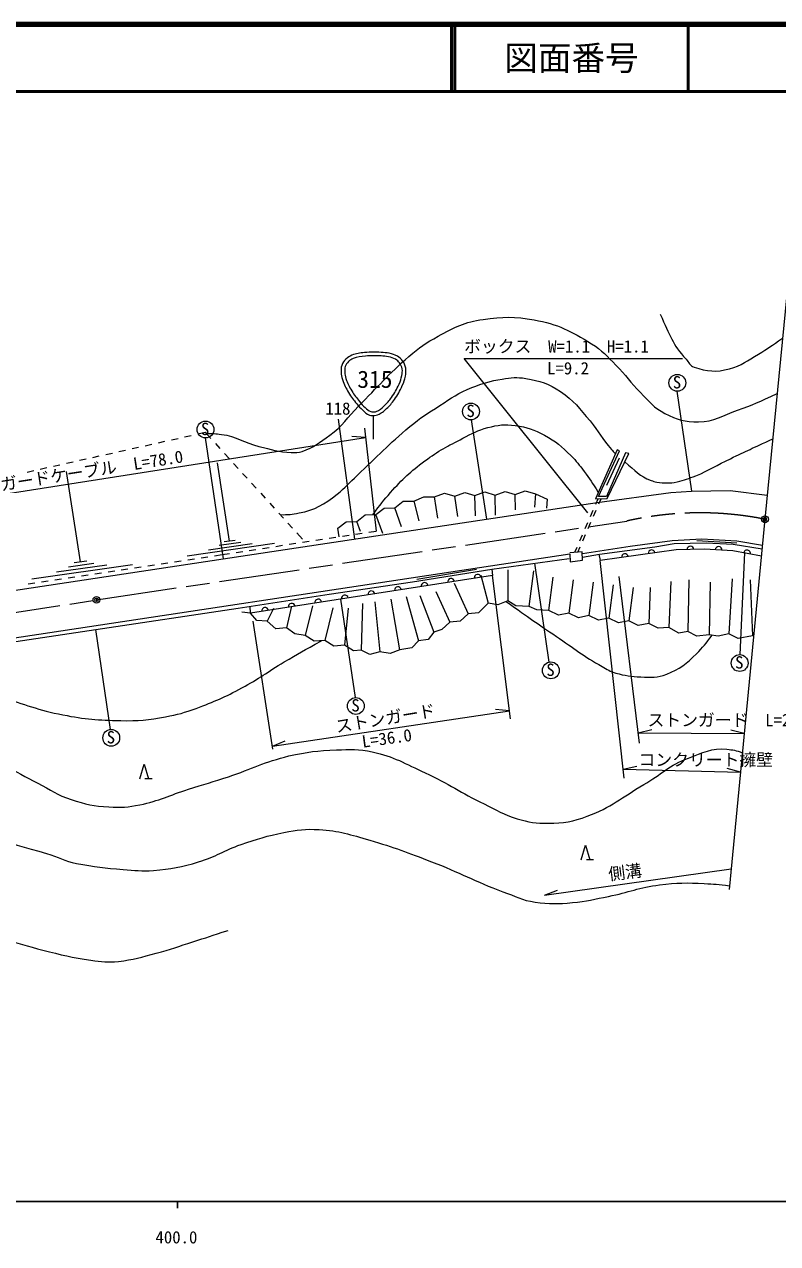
# Model space of a CAD drawing. Units: millimetres, scale not verified. Extents: x 40000 to 680000, y 20000 to 380000.
# Drawn here: x 445224 to 557283, y 198715 to 380000 of the extents above; entities that cross this region are included whole.
import ezdxf
from ezdxf.enums import TextEntityAlignment as Align

# ---------------------------------------------------------------- set-up
doc = ezdxf.new("R2010")
doc.units = ezdxf.units.MM
doc.header["$LTSCALE"] = 1000
doc.header["$PDMODE"] = 32
doc.header["$PDSIZE"] = 500
doc.linetypes.add('CHAIN', pattern=[18.5, 12, -1.5, 3.5, -1.5])
for name, color, linetype, lineweight in [('M-BGD', 7, 'Continuous', 13), ('M-BMK', 2, 'CHAIN', 13), ('M-BMK-SRVR', 3, 'Continuous', 13), ('M-STR-HTXT', 7, 'Continuous', 13), ('M-STR-STRC', 7, 'Continuous', 13), ('M-TTL', 2, 'Continuous', 140), ('M-TTL-BAND', 7, 'Continuous', 25), ('M-TTL-LINE', 7, 'Continuous', 50)]:
    doc.layers.add(name, color=color, linetype=linetype, lineweight=lineweight)
doc.layers.add('M-OTRS', color=6, linetype='Continuous')
doc.layers.add('M-TTL-TXT', color=7, linetype='Continuous')
doc.styles.add('ＭＳ ゴシック', font='')
doc.styles.get('ＭＳ ゴシック').set_extended_font_data('MS Gothic')

msp = doc.modelspace()

# ---------------------------------------------------------------- linework, layer by layer
at = {"layer": 'M-BGD'}
for p, q in [((542270, 325448), (544452, 310605)), ((511716, 321189), (513979, 306417)), ((471010, 319100), (472124, 319349)), ((472124, 319349), (472973, 318417)), ((463202, 317358), (464178, 317576)), ((465154, 317794), (466130, 318011)), ((467106, 318229), (468082, 318447)), ((469058, 318665), (470034, 318882)), ((472122, 318514), (474823, 300511)), ((473647, 317678), (474321, 316939)), ((455394, 315616), (456370, 315834)), ((457346, 316052), (458322, 316270)), ((459298, 316487), (460274, 316705)), ((461250, 316923), (462226, 317141)), ((474994, 316200), (475668, 315461)), ((531883, 311498), (533756, 315533)), ((445633, 313439), (446609, 313657)), ((447585, 313875), (448561, 314092)), ((449537, 314310), (450513, 314528)), ((451490, 314745), (452466, 314963)), ((453442, 315181), (454418, 315399)), ((475755, 303165), (473937, 314814)), ((476342, 314722), (477016, 313983)), ((453594, 300071), (451493, 313544)), ((477689, 313244), (478363, 312505)), ((479037, 311766), (479710, 311027)), ((480384, 310288), (481058, 309549)), ((506246, 309773), (507731, 310315)), ((507731, 310315), (509244, 309857)), ((509244, 309857), (510730, 310399)), ((510730, 310399), (512243, 309941)), ((512243, 309941), (513729, 310483)), ((513729, 310483), (515242, 310025)), ((515242, 310025), (516727, 310567)), ((515326, 307026), (515242, 310025)), ((516727, 310567), (518241, 310109)), ((518241, 310109), (519726, 310651)), ((518305, 307821), (518241, 310109)), ((519726, 310651), (521240, 310194)), ((521240, 310194), (521119, 308197)), ((521240, 310194), (523017, 309420)), ((481731, 308810), (482405, 308071)), ((500338, 308117), (501581, 309095)), ((501581, 309095), (503161, 309131)), ((503161, 309131), (504665, 309736)), ((503161, 309131), (503931, 306169)), ((504665, 309736), (506246, 309773)), ((506742, 306595), (506246, 309773)), ((509721, 306827), (509244, 309857)), ((512327, 306942), (512243, 309941)), ((523017, 309420), (522889, 308087)), ((530255, 308685), (530591, 309452)), ((530707, 308711), (531034, 309462)), ((483079, 307332), (483753, 306593)), ((494691, 306090), (495934, 307067)), ((495934, 307067), (497514, 307103)), ((497514, 307103), (498757, 308081)), ((498528, 304280), (497514, 307103)), ((498757, 308081), (500338, 308117)), ((501352, 305294), (500338, 308117)), ((529453, 306852), (529854, 307769)), ((529907, 306877), (530307, 307794)), ((484426, 305854), (485100, 305115)), ((491867, 305076), (493110, 306053)), ((492045, 303824), (491867, 305076)), ((493110, 306053), (494691, 306090)), ((495220, 304618), (494691, 306090)), ((496485, 304501), (497536, 304662)), ((528652, 305020), (529052, 305936)), ((529108, 305044), (529507, 305961)), ((482424, 302796), (469456, 300940)), ((479120, 302764), (472636, 301837)), ((477437, 302965), (474195, 302501)), ((476565, 303281), (474944, 303049)), ((484622, 302692), (485610, 302843)), ((485774, 304376), (486623, 303445)), ((486599, 302994), (487588, 303145)), ((488576, 303295), (489565, 303446)), ((490553, 303597), (491542, 303748)), ((492530, 303898), (493519, 304049)), ((494508, 304200), (495496, 304351)), ((527850, 303188), (528251, 304104)), ((528308, 303211), (528708, 304128)), ((545269, 303243), (551214, 302931)), ((473488, 300995), (474673, 301175)), ((474673, 301175), (475725, 301336)), ((476713, 301486), (477702, 301637)), ((478690, 301788), (479679, 301939)), ((480668, 302089), (481656, 302240)), ((482645, 302391), (483633, 302542)), ((527113, 301504), (527449, 302272)), ((527581, 301543), (527908, 302294)), ((530698, 301208), (530893, 300272)), ((551693, 286290), (552389, 301407)), ((461308, 299644), (446310, 297498)), ((457487, 299607), (449988, 298534)), ((455541, 299839), (451791, 299302)), ((454532, 300205), (452657, 299937)), ((461624, 299194), (462613, 299344)), ((463601, 299494), (464590, 299644)), ((465579, 299795), (466567, 299945)), ((467556, 300095), (468545, 300245)), ((469533, 300395), (470522, 300545)), ((471511, 300695), (472499, 300845)), ((523303, 285172), (521185, 299896)), ((449760, 297393), (450748, 297543)), ((451737, 297693), (452726, 297843)), ((453714, 297993), (454703, 298143)), ((455692, 298294), (456680, 298444)), ((457669, 298594), (458658, 298744)), ((459646, 298894), (460635, 299044)), ((514844, 298070), (478854, 292460)), ((503607, 297534), (512489, 298975)), ((513146, 298110), (514209, 293931)), ((514778, 299016), (514844, 298070)), ((517136, 298916), (517148, 294268)), ((520317, 293438), (521001, 298763)), ((523240, 292864), (523889, 297822)), ((526863, 297432), (526214, 292475)), ((544082, 297422), (543920, 289720)), ((550540, 297553), (550011, 289358)), ((553174, 297431), (553520, 289098)), ((445805, 296792), (446794, 296943)), ((447782, 297093), (448771, 297243)), ((506425, 295669), (508497, 291118)), ((509156, 296911), (511227, 292361)), ((529838, 297043), (529189, 292085)), ((532813, 296653), (532163, 291696)), ((535787, 296264), (535138, 291306)), ((538326, 296260), (538113, 290916)), ((541380, 297179), (541090, 290342)), ((547271, 297044), (547109, 289234)), ((494470, 279904), (492286, 294554)), ((495520, 293884), (495340, 286959)), ((497385, 294127), (498105, 286706)), ((501082, 287006), (499773, 294535)), ((502025, 294914), (503881, 288332)), ((504040, 295079), (506136, 289627)), ((514209, 293931), (512799, 292527)), ((515651, 293673), (514209, 293931)), ((517148, 294268), (515651, 293673)), ((518334, 293556), (517148, 294268)), ((478854, 292460), (477551, 292624)), ((478854, 292460), (478826, 293480)), ((479807, 291371), (478854, 292460)), ((482294, 293138), (481348, 291267)), ((484973, 293491), (484197, 290285)), ((488071, 293538), (487000, 289110)), ((491091, 293264), (489915, 288405)), ((493401, 293219), (492831, 287699)), ((511227, 292361), (510069, 291284)), ((512799, 292527), (511227, 292361)), ((520317, 293438), (518334, 293556)), ((521474, 292964), (520317, 293438)), ((523240, 292864), (521474, 292964)), ((524662, 292174), (523240, 292864)), ((526214, 292475), (524662, 292174)), ((527637, 291784), (526214, 292475)), ((529189, 292085), (527637, 291784)), ((530611, 291395), (529189, 292085)), ((481348, 291267), (479807, 291371)), ((482640, 290142), (481348, 291267)), ((484197, 290285), (482640, 290142)), ((485478, 289385), (484197, 290285)), ((508497, 291118), (507338, 290041)), ((510069, 291284), (508497, 291118)), ((532163, 291696), (530611, 291395)), ((533586, 291005), (532163, 291696)), ((535138, 291306), (533586, 291005)), ((536560, 290615), (535138, 291306)), ((538113, 290916), (536560, 290615)), ((539535, 290226), (538113, 290916)), ((541090, 290342), (539535, 290226)), ((542585, 289491), (541090, 290342)), ((458034, 275158), (455844, 290050)), ((487000, 289110), (485478, 289385)), ((488340, 288272), (487000, 289110)), ((489915, 288405), (488340, 288272)), ((491256, 287566), (489915, 288405)), ((503881, 288332), (502842, 287284)), ((505310, 288560), (503881, 288332)), ((506136, 289627), (505310, 288560)), ((507338, 290041), (506136, 289627)), ((543920, 289720), (542585, 289491)), ((545244, 289017), (543920, 289720)), ((547109, 289234), (545244, 289017)), ((548459, 289057), (547109, 289234)), ((550011, 289358), (548459, 289057)), ((551433, 288668), (550011, 289358)), ((553520, 289098), (551433, 288668)), ((492831, 287699), (491256, 287566)), ((494172, 286860), (492831, 287699)), ((495340, 286959), (494172, 286860)), ((496640, 286333), (495340, 286959)), ((498105, 286706), (496640, 286333)), ((499628, 286478), (498105, 286706)), ((501082, 287006), (499628, 286478)), ((502842, 287284), (501082, 287006)), ((462402, 267818), (463051, 269981)), ((463051, 269981), (463700, 267818)), ((464241, 267818), (463159, 267818)), ((528072, 255778), (528721, 257941)), ((528721, 257941), (529370, 255778)), ((529911, 255778), (528829, 255778))]:
    msp.add_line(p, q, dxfattribs=at)
msp.add_lwpolyline([(533432, 316740), (530171, 309444), (531901, 309480), (535126, 316182), (534675, 316290), (531811, 309804), (530640, 309786), (533774, 316578)], close=True, dxfattribs=at)
for points in [[(332824, 258456), (341477, 261312), (351408, 266055), (385459, 282979), (390810, 285168), (397620, 287539), (404552, 289485), (410450, 290762), (417625, 291917), (474823, 300511), (530460, 308902), (541371, 310389), (544452, 310605), (550208, 310713), (555746, 309983)], [(528230, 301332), (535330, 302441), (541572, 303279), (546005, 303522), (551220, 303225), (555030, 302571)], [(528241, 300762), (530790, 301225), (539032, 302333), (541870, 302820), (546653, 302901), (550653, 302739), (554977, 302017)], [(353104, 258817), (376089, 270491), (384906, 274808), (393175, 278457), (399742, 280828), (406269, 282733), (413889, 284436), (419848, 285368), (431280, 286909), (526359, 301289)], [(526359, 301289), (526400, 300096), (528249, 300312), (528225, 301597), (526364, 301441)], [(554873, 300944), (550613, 301738), (546409, 301970), (542213, 301874), (530893, 300272)], [(348432, 254736), (353476, 258375), (361710, 262447), (370808, 266915), (376862, 269960), (385856, 274477), (391045, 276788), (396599, 279017), (400815, 280274), (408800, 282544), (414840, 283801), (420475, 284774), (431015, 286314), (455844, 290050), (477017, 293205), (490563, 295259), (502941, 297110), (514778, 299016), (526290, 300597)]]:
    msp.add_lwpolyline(points, dxfattribs=at)
for centre in [(542366, 326695), (511659, 322438), (472169, 319763), (523548, 283946), (551640, 285041), (494543, 278656), (458151, 273913)]:
    msp.add_circle(centre, 1250, dxfattribs=at)
for centre, start, end in [((534573, 300792), 8.05704, 188.05704), ((538533, 301353), 8.05704, 188.05704), ((544311, 301922), 1.31189, 181.31189), ((548511, 301854), 356.8383, 176.8383), ((552743, 301341), 349.43892, 169.43892), ((508705, 297114), 8.86043, 188.86043), ((512658, 297730), 8.86043, 188.86043), ((496849, 295265), 8.86043, 188.86043), ((500801, 295881), 8.86043, 188.86043), ((504753, 296497), 8.86043, 188.86043), ((484992, 293417), 8.86043, 188.86043), ((488944, 294033), 8.86043, 188.86043), ((492896, 294649), 8.86043, 188.86043), ((481040, 292801), 8.86043, 188.86043)]:
    msp.add_arc(centre, 500, start, end, dxfattribs=at)
for points, knots in [([(472267, 319192), (473295, 319198), (473648, 319142), (474526, 319034), (476802, 318752), (477896, 317811), (480120, 317250), (481973, 316783), (483020, 316410), (484930, 316358), (485565, 316341), (485953, 316280), (486552, 316493), (488303, 317116), (489137, 317832), (490659, 318898), (492603, 320260), (493251, 321544), (494929, 323222), (497842, 326136), (499326, 327932), (502442, 330627), (503997, 331972), (504964, 332639), (506766, 333627), (509226, 334976), (510719, 335736), (513495, 336140), (516420, 336566), (518151, 336569), (521062, 336059), (524619, 335437), (526505, 334376), (529602, 332519), (531218, 331550), (531869, 330641), (533223, 329330), (534760, 327843), (535335, 326736), (536872, 325249), (538217, 323948), (538857, 323000), (540520, 322141), (542308, 321218), (543507, 320875), (545519, 320898), (547887, 320926), (549099, 321832), (551330, 322628), (553679, 323466), (554484, 323848), (557209, 325121)], [0, 0, 0, 0, 1, 1, 1, 2, 2, 2, 3, 3, 3, 4, 4, 4, 5, 5, 5, 6, 6, 6, 7, 7, 7, 8, 8, 8, 9, 9, 9, 10, 10, 10, 11, 11, 11, 12, 12, 12, 13, 13, 13, 14, 14, 14, 15, 15, 15, 16, 16, 16, 17, 17, 17, 17]), ([(539824, 336890), (541296, 333748), (541620, 332423), (543661, 330215), (544107, 329733), (544224, 329222), (544851, 329026), (546817, 328410), (548131, 328244), (550120, 328783), (551938, 329275), (552796, 330013), (554417, 330972), (555865, 331828), (556359, 332172), (558004, 333353)], [0, 0, 0, 0, 1, 1, 1, 2, 2, 2, 3, 3, 3, 4, 4, 4, 5, 5, 5, 5]), ([(483288, 307103), (484518, 307075), (485004, 307161), (486082, 307360), (488502, 307808), (489804, 308613), (491739, 310135), (492999, 311125), (493559, 311851), (494730, 312945), (497781, 315796), (499371, 317530), (502581, 320201), (504207, 321555), (505234, 322171), (507013, 323318), (508808, 324475), (509806, 325187), (511787, 325985), (513490, 326670), (514497, 326971), (516309, 327264), (517671, 327484), (518478, 327573), (519840, 327354), (521958, 327014), (523191, 326598), (524975, 325408), (526991, 324063), (527810, 322884), (529371, 321030), (530701, 319451), (531179, 318350), (532560, 316814), (532795, 316553), (532872, 316457), (533170, 316153)], [0, 0, 0, 0, 1, 1, 1, 2, 2, 2, 3, 3, 3, 4, 4, 4, 5, 5, 5, 6, 6, 6, 7, 7, 7, 8, 8, 8, 9, 9, 9, 10, 10, 10, 11, 11, 11, 12, 12, 12, 12]), ([(497084, 307094), (498230, 308691), (498624, 309164), (499715, 310404), (501498, 312430), (502632, 313474), (504796, 315088), (506857, 316626), (508159, 317293), (510453, 318457), (511858, 319171), (512640, 319641), (514164, 320043), (515714, 320451), (516665, 320573), (518254, 320367), (520028, 320137), (521004, 319724), (522596, 318907), (524319, 318023), (525112, 317208), (526523, 315881), (527393, 315063), (527761, 314486), (528487, 313539), (529386, 312367), (529653, 311915), (530599, 310402)], [0, 0, 0, 0, 1, 1, 1, 2, 2, 2, 3, 3, 3, 4, 4, 4, 5, 5, 5, 6, 6, 6, 7, 7, 7, 8, 8, 8, 9, 9, 9, 9]), ([(534544, 314974), (536155, 313577), (536694, 312844), (538451, 312202), (538777, 312083), (538953, 311965), (539298, 311932), (540475, 311817), (541173, 311719), (542325, 311986), (543435, 312243), (544042, 312461), (545099, 312887), (547181, 313724), (548231, 314453), (550252, 315427), (552700, 316607), (553494, 316965), (556556, 318369)], [0, 0, 0, 0, 1, 1, 1, 2, 2, 2, 3, 3, 3, 4, 4, 4, 5, 5, 5, 6, 6, 6, 6]), ([(516908, 294172), (520505, 291645), (521434, 290988), (524375, 289005), (527012, 287226), (528392, 286067), (531171, 284519), (531938, 284092), (532350, 283774), (533198, 283546), (534621, 283163), (535456, 283057), (536927, 282979), (538438, 282897), (539374, 282823), (540778, 283384), (542724, 284161), (543701, 284958), (545197, 286424), (546203, 287410), (546584, 287855), (547523, 289179)], [0, 0, 0, 0, 1, 1, 1, 2, 2, 2, 3, 3, 3, 4, 4, 4, 5, 5, 5, 6, 6, 6, 7, 7, 7, 7]), ([(434518, 282386), (437964, 281203), (438879, 280900), (441696, 280016), (445291, 278888), (447262, 278044), (450962, 277330), (454274, 276691), (456183, 276546), (459556, 276479), (462177, 276427), (463666, 276572), (466244, 277047), (468054, 277380), (469058, 277667), (470785, 278303), (473518, 279311), (475025, 279972), (477595, 281344), (480134, 282699), (481398, 283733), (483878, 285195), (486029, 286462), (486733, 286860), (489428, 288363)], [0, 0, 0, 0, 1, 1, 1, 2, 2, 2, 3, 3, 3, 4, 4, 4, 5, 5, 5, 6, 6, 6, 7, 7, 7, 8, 8, 8, 8]), ([(423562, 274964), (427292, 274565), (428497, 274363), (431589, 273625), (435873, 272601), (438138, 271505), (442182, 269760), (444211, 268885), (445236, 268160), (447209, 267166), (449144, 266190), (450134, 265403), (452195, 264733), (454313, 264046), (455565, 263733), (457789, 263639), (459597, 263562), (460639, 263595), (462410, 263963), (465308, 264566), (466805, 265378), (469626, 266274), (471950, 267012), (473269, 267375), (475585, 268139), (479113, 269302), (480968, 270368), (484584, 271219), (487287, 271856), (488863, 272000), (491638, 272111), (493729, 272195), (494941, 272263), (496988, 271827), (500221, 271140), (501849, 270084), (504853, 268706), (508368, 267094), (510130, 265775), (513609, 264085), (515495, 263168), (516506, 262507), (518514, 261896), (520274, 261360), (521335, 261204), (523175, 261207), (525477, 261210), (526806, 261482), (528972, 262261), (532508, 263532), (534108, 265086), (537363, 266963), (539977, 268470), (541167, 269889), (544011, 270895), (546173, 271660), (547451, 272509), (549727, 272233), (550651, 272121), (551097, 272064), (552048, 271697)], [0, 0, 0, 0, 1, 1, 1, 2, 2, 2, 3, 3, 3, 4, 4, 4, 5, 5, 5, 6, 6, 6, 7, 7, 7, 8, 8, 8, 9, 9, 9, 10, 10, 10, 11, 11, 11, 12, 12, 12, 13, 13, 13, 14, 14, 14, 15, 15, 15, 16, 16, 16, 17, 17, 17, 18, 18, 18, 19, 19, 19, 20, 20, 20, 20]), ([(395266, 261964), (399158, 262182), (400233, 262253), (403402, 262592), (406949, 262971), (408886, 263605), (412442, 263889), (414794, 264077), (416124, 264106), (418482, 264011), (420423, 263932), (421518, 263842), (423427, 263484), (426881, 262835), (428747, 262156), (432143, 261254), (438559, 259551), (442153, 258593), (448520, 256714), (450277, 256195), (451178, 255594), (452979, 255255), (455661, 254748), (457188, 254557), (459911, 254363), (461665, 254238), (462658, 254046), (464410, 254201), (467074, 254436), (468583, 254672), (471139, 255457), (473691, 256241), (474935, 257194), (477463, 258052), (479908, 258881), (481291, 259351), (483827, 259835), (485841, 260220), (487011, 260406), (489057, 260281), (492060, 260098), (493706, 259536), (496597, 258700), (500253, 257643), (502240, 256847), (505798, 255498), (510006, 253903), (512194, 252585), (516419, 251039), (518262, 250364), (519257, 249759), (521202, 249498), (523353, 249211), (524596, 249220), (526756, 249417), (528884, 249612), (530052, 249930), (532147, 250350), (535123, 250945), (536715, 251685), (539728, 252052), (542307, 252366), (543782, 252394), (546376, 252255), (547849, 252176), (548378, 252142), (550137, 251914)], [0, 0, 0, 0, 1, 1, 1, 2, 2, 2, 3, 3, 3, 4, 4, 4, 5, 5, 5, 6, 6, 6, 7, 7, 7, 8, 8, 8, 9, 9, 9, 10, 10, 10, 11, 11, 11, 12, 12, 12, 13, 13, 13, 14, 14, 14, 15, 15, 15, 16, 16, 16, 17, 17, 17, 18, 18, 18, 19, 19, 19, 20, 20, 20, 21, 21, 21, 22, 22, 22, 22]), ([(380924, 235631), (382185, 237873), (382642, 238810), (384289, 240374), (385630, 241648), (386526, 242226), (388140, 243131), (390015, 244182), (391204, 244499), (393207, 245279), (395675, 246240), (397096, 246678), (399612, 247509), (401058, 247986), (401841, 248385), (403341, 248644), (405576, 249028), (406870, 248971), (409138, 248968), (414183, 248961), (417001, 248570), (422029, 248157), (424887, 247922), (426500, 247837), (429325, 247347), (432197, 246848), (433760, 246336), (436582, 245603), (441059, 244441), (443483, 243477), (447972, 242360), (450747, 241671), (452298, 241208), (455134, 240847), (456716, 240646), (457629, 240516), (459215, 240685), (461448, 240924), (462665, 241324), (464836, 241901), (466998, 242476), (468176, 242913), (470308, 243590), (472356, 244240), (473005, 244454), (475538, 245293)], [0, 0, 0, 0, 1, 1, 1, 2, 2, 2, 3, 3, 3, 4, 4, 4, 5, 5, 5, 6, 6, 6, 7, 7, 7, 8, 8, 8, 9, 9, 9, 10, 10, 10, 11, 11, 11, 12, 12, 12, 13, 13, 13, 14, 14, 14, 15, 15, 15, 15])]:
    msp.add_open_spline(points, degree=3, knots=knots, dxfattribs=at)
at = {"layer": 'M-BMK'}
for p, q in [((455943, 294435), (534839, 306153)), ((420343, 288903), (455943, 294435))]:
    msp.add_line(p, q, dxfattribs=at)
msp.add_arc((545740, 258033), 49340, 78.70762, 102.76437, dxfattribs=at)
at = {"layer": 'M-BMK-SRVR'}
for p, q in [((558628, 339814), (555402, 306417)), ((555402, 306417), (550085, 251378))]:
    msp.add_line(p, q, dxfattribs=at)
for centre in [(555402, 306417), (455943, 294435)]:
    msp.add_circle(centre, 500, dxfattribs=at)
for p in [(555402, 306417), (455943, 294435)]:
    msp.add_point(p, dxfattribs=at)
at = {"layer": 'M-OTRS'}
msp.add_point((555402, 306417), dxfattribs=at)
msp.add_point((555402, 306417), dxfattribs=at)
at = {"layer": 'M-STR-HTXT'}
for p, q in [((495817, 319983), (497536, 304662)), ((419793, 306656), (495977, 318557)), ((495977, 318557), (493924, 318742)), ((534464, 267911), (530893, 300272)), ((517520, 276768), (514844, 298070)), ((536744, 273110), (533734, 297919)), ((482197, 272220), (479285, 291245)), ((482123, 272703), (517371, 277955)), ((517371, 277955), (515319, 278155)), ((536555, 274673), (538558, 275158)), ((536555, 274673), (552324, 274553)), ((552324, 274553), (550328, 275069)), ((482123, 272703), (484027, 273492)), ((534316, 269255), (536328, 269702)), ((534316, 269255), (551767, 268792)), ((551767, 268792), (549781, 269345)), ((522625, 250510), (550379, 254425)), ((522625, 250510), (524536, 251285))]:
    msp.add_line(p, q, dxfattribs=at)
msp.add_lwpolyline([(529025, 307364), (510646, 330308), (543146, 330308)], dxfattribs=at)
at = {"layer": 'M-STR-STRC'}
for p, q in [((491900, 321291), (494318, 303451)), ((497148, 318314), (497148, 321852))]:
    msp.add_line(p, q, dxfattribs=at)
for points in [[(495846, 331196), (496801, 331300), (497346, 331270), (498305, 331222), (498772, 331199), (499039, 331193), (499495, 331090), (499985, 330979), (500278, 330923), (500711, 330667), (501058, 330463), (501243, 330306), (501478, 329980), (501753, 329596), (501869, 329333), (501954, 328869), (502037, 328411), (501984, 328137), (501901, 327679), (501800, 327123), (501680, 326821), (501451, 326304), (501071, 325446), (500803, 324982), (500262, 324215), (499860, 323647), (499614, 323333), (499098, 322867), (498631, 322444), (498359, 322183), (497776, 321941), (497611, 321873), (497505, 321871), (497327, 321862), (497037, 321847), (496860, 321819), (496586, 321915), (496124, 322078), (495924, 322307), (495555, 322629), (495175, 322960), (495002, 323191), (494682, 323581), (494172, 324204), (493880, 324555), (493466, 325247), (493037, 325964), (492791, 326379), (492541, 327177), (492406, 327606), (492374, 327864), (492356, 328314), (492340, 328697), (492309, 328930), (492435, 329292), (492582, 329714), (492750, 329931), (493070, 330244), (493358, 330527), (493568, 330647), (493942, 330799), (494646, 331085), (495091, 331114), (495846, 331196)], [(495954, 330679), (496857, 330775), (497372, 330741), (498279, 330694), (498710, 330671), (498956, 330667), (499377, 330572), (499805, 330475), (500060, 330426), (500437, 330203), (500709, 330043), (500855, 329920), (501038, 329664), (501259, 329356), (501353, 329145), (501421, 328772), (501491, 328388), (501446, 328158), (501376, 327775), (501284, 327267), (501175, 326991), (500966, 326519), (500602, 325698), (500346, 325255), (499828, 324522), (499453, 323991), (499223, 323698), (498741, 323262), (498327, 322887), (498085, 322655), (497569, 322441), (497470, 322400), (497406, 322399), (497299, 322394), (497091, 322383), (496964, 322363), (496768, 322432), (496381, 322568), (496214, 322760), (495904, 323030), (495550, 323338), (495389, 323553), (495092, 323916), (494601, 324516), (494319, 324854), (493921, 325519), (493517, 326195), (493286, 326585), (493050, 327337), (492932, 327714), (492903, 327940), (492887, 328335), (492875, 328640), (492850, 328825), (492950, 329113), (493065, 329444), (493197, 329614), (493447, 329858), (493678, 330084), (493845, 330180), (494144, 330302), (494813, 330574), (495236, 330602), (495954, 330679)]]:
    msp.add_open_spline(points, degree=3, knots=[0, 0, 0, 0, 1, 1, 1, 2, 2, 2, 3, 3, 3, 4, 4, 4, 5, 5, 5, 6, 6, 6, 7, 7, 7, 8, 8, 8, 9, 9, 9, 10, 10, 10, 11, 11, 11, 12, 12, 12, 13, 13, 13, 14, 14, 14, 15, 15, 15, 16, 16, 16, 17, 17, 17, 18, 18, 18, 19, 19, 19, 20, 20, 20, 21, 21, 21, 21], dxfattribs=at)
at = {"layer": 'M-TTL'}
msp.add_line((680000, 380000), (40000, 380000), dxfattribs=at)
at = {"layer": 'M-TTL-BAND'}
for p, q in [((40000, 205000), (579000, 205000)), ((468000, 205000), (468000, 204000))]:
    msp.add_line(p, q, dxfattribs=at)
at = {"layer": 'M-TTL-LINE'}
for p, q in [((508747, 380000), (508747, 370000)), ((509247, 380000), (509247, 370000)), ((543997, 380000), (543997, 370000)), ((40000, 370000), (680000, 370000))]:
    msp.add_line(p, q, dxfattribs=at)

# ---------------------------------------------------------------- texts
at = {"layer": 'M-BGD', "style": 'ＭＳ ゴシック'}
for p in [(541687, 325321), (510980, 321065), (471491, 318389), (522869, 282573), (550961, 283667), (493865, 277283), (457473, 272540)]:
    msp.add_text('S', height=1833, dxfattribs=at).set_placement(p, align=Align.BOTTOM_LEFT)
at = {"layer": 'M-STR-HTXT', "style": 'ＭＳ ゴシック'}
for s, p in [('ボックス\u3000W=1.1\u3000H=1.1', (510646, 330658)), ('L=9.2', (522986, 327412)), ('ストンガード\u3000L=22.0', (537932, 275101)), ('コンクリート擁壁\u3000L=25.0', (536594, 269195))]:
    msp.add_text(s, height=1833, dxfattribs=at).set_placement(p, align=Align.BOTTOM_LEFT)
for s, rotation, p in [('ガードケーブル\u3000L=78.0', 8.879, (441888, 310108)), ('ストンガード', 9.462, (491772, 274141)), ('L=36.0', 7.933, (495638, 271896)), ('側溝', 7.128, (532290, 252173))]:
    msp.add_text(s, height=1833, rotation=rotation, dxfattribs=at).set_placement(p, align=Align.BOTTOM_LEFT)
at = {"layer": 'M-STR-STRC', "style": 'ＭＳ ゴシック'}
for s, height, p in [('315', 2566, (494755, 325186)), ('118', 1833, (489994, 321420))]:
    msp.add_text(s, height=height, dxfattribs=at).set_placement(p, align=Align.BOTTOM_LEFT)
at = {"layer": 'M-TTL-BAND', "style": 'ＭＳ ゴシック'}
msp.add_text('400.0', height=1833, dxfattribs=at).set_placement((467844, 198195), align=Align.BOTTOM_CENTER)
at = {"layer": 'M-TTL-TXT', "style": 'ＭＳ ゴシック'}
msp.add_text('図面番号', height=3666, dxfattribs=at).set_placement((526622, 375000), align=Align.MIDDLE_CENTER)

doc.saveas('drawing.dxf')
